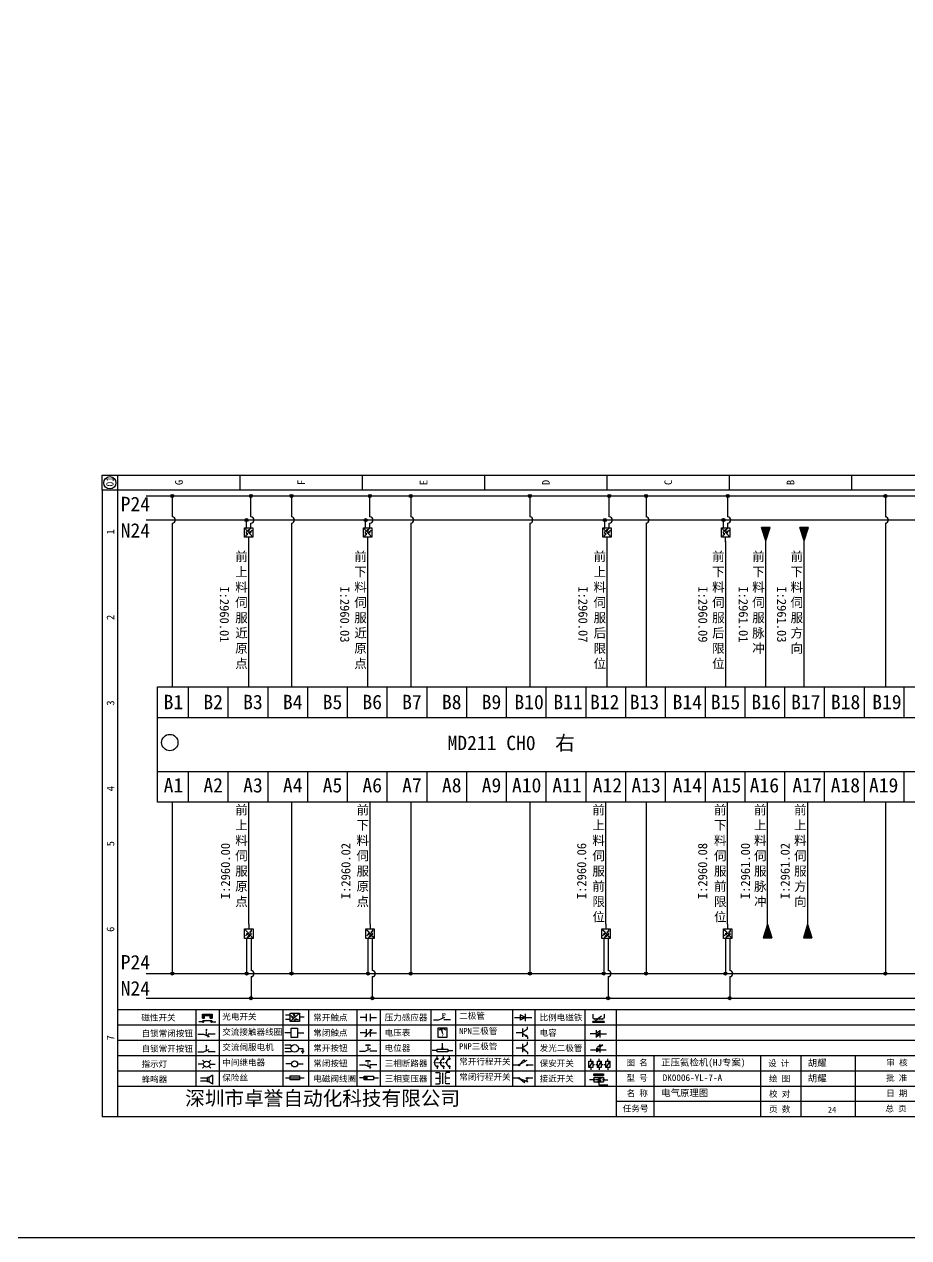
# Model space of a CAD drawing. Header units: millimetres. Extents: x -97 to 5214, y -62 to 3239.
# Drawn here: x 985.7 to 1274.9, y -62.3 to 334.6 of the extents above; entities that cross this region are included whole.
import ezdxf

# ---------------------------------------------------------------- set-up
doc = ezdxf.new("R2010")
doc.units = ezdxf.units.MM
doc.styles.get("Standard").update_dxf_attribs({"font": 'SimSun.ttf'})
doc.styles.add('汉字', font='NSimSun.ttf')

# ---------------------------------------------------------------- blocks, each defined once
blk = doc.blocks.new('磁性开关')
at = {"linetype": 'ByBlock'}
h = blk.add_hatch(dxfattribs=at)
h.set_pattern_fill('ANSI31', color=256, scale=0.1, style=0)
h.paths.add_polyline_path([(-1907.69, -775.29), (-1910.88, -775.29), (-1910.88, -776.69), (-1910.25, -776.69), (-1910.25, -775.79), (-1908.31, -775.79), (-1908.31, -776.69), (-1907.69, -776.69)])
for p, q in [((-1910.91, -777.81), (-1912.09, -777.81)), ((-1910.88, -776.69), (-1910.88, -775.29)), ((-1910.88, -775.29), (-1907.69, -775.29)), ((-1910.88, -776.69), (-1910.25, -776.69)), ((-1910.88, -777.39), (-1907.69, -777.39)), ((-1910.25, -776.69), (-1910.25, -775.79)), ((-1910.25, -775.79), (-1908.31, -775.79)), ((-1908.31, -776.69), (-1908.31, -775.79)), ((-1908.31, -776.69), (-1907.69, -776.69)), ((-1907.69, -775.29), (-1907.69, -776.69)), ((-1907.66, -777.81), (-1906.48, -777.81))]:
    blk.add_line(p, q, dxfattribs=at)
for centre in [(-1910.68, -777.81), (-1907.88, -777.81)]:
    blk.add_circle(centre, 0.225, dxfattribs=at)
blk = doc.blocks.new('*U75')
at = {"linetype": 'ByBlock'}
for p, q in [((-1909.23, -780.45), (-1909.23, -780.67)), ((-1909.23, -780.45), (-1908.92, -780.84)), ((-1909.23, -780.84), (-1909.23, -781.05)), ((-1909.23, -781.23), (-1909.23, -781.44)), ((-1909.23, -781.61), (-1909.23, -781.83)), ((-1909.23, -782), (-1909.23, -782.21)), ((-1911.92, -782.07), (-1910.06, -782.07)), ((-1910.06, -782.07), (-1908.18, -782.88)), ((-1909.23, -782.38), (-1909.23, -782.43)), ((-1908.52, -783.07), (-1908.52, -782.07)), ((-1906.25, -782.07), (-1908.52, -782.07))]:
    blk.add_line(p, q, dxfattribs=at)
blk = doc.blocks.new('*U76')
at = {"linetype": 'ByBlock'}
for p, q in [((-1911.92, -792.89), (-1910.06, -792.89)), ((-1910.06, -792.89), (-1908.18, -792.08)), ((-1908.88, -791.17), (-1909.23, -790.71)), ((-1909.23, -790.71), (-1909.23, -790.92)), ((-1909.23, -791.09), (-1909.23, -791.31)), ((-1909.23, -791.48), (-1909.23, -791.69)), ((-1909.23, -791.86), (-1909.23, -792.08)), ((-1909.23, -792.25), (-1909.23, -792.47)), ((-1906.25, -792.89), (-1908.52, -792.89))]:
    blk.add_line(p, q, dxfattribs=at)
blk = doc.blocks.new('蜂鸣器')
at = {"linetype": 'ByBlock'}
for p, q in [((-1908.8, -796.48), (-1911.01, -796.48)), ((-1908.8, -797.46), (-1911.01, -797.46)), ((-1908.25, -796.26), (-1908.8, -796.26)), ((-1908.8, -797.68), (-1908.8, -796.26)), ((-1908.25, -797.68), (-1908.8, -797.68)), ((-1907.17, -795.53), (-1908.25, -796.26)), ((-1908.25, -797.68), (-1908.25, -796.26)), ((-1907.17, -798.41), (-1908.25, -797.68)), ((-1907.17, -795.53), (-1907.17, -798.41))]:
    blk.add_line(p, q, dxfattribs=at)
blk = doc.blocks.new('指示灯')
at = {"linetype": 'ByBlock'}
for p, q in [((-1854.25, -776.92), (-1856.06, -776.92)), ((-1854.62, -775.59), (-1853.97, -776.23)), ((-1854.62, -778.25), (-1853.97, -777.61)), ((-1851.9, -775.59), (-1852.54, -776.23)), ((-1851.9, -778.25), (-1852.54, -777.61)), ((-1852.26, -776.92), (-1850.45, -776.92))]:
    blk.add_line(p, q, dxfattribs=at)
blk.add_circle((-1853.26, -776.92), 0.992, dxfattribs=at)
blk = doc.blocks.new('光电开关')
at = {"linetype": 'ByBlock'}
h = blk.add_hatch(dxfattribs=at)
h.set_pattern_fill('ANSI31', color=256, scale=0.01, style=0)
h.set_pattern_definition([(45, (0.172267, 0), (-0.0224506403, 0.0224506403), [])])
h.paths.add_polyline_path([(-1882.44, -776.34), (-1882.5, -775.91), (-1882.68, -776.07)])
h.paths.add_polyline_path([(-1882.44, -776.34), (-1882.68, -776.07), (-1882.86, -776.23)])
h.paths.add_polyline_path([(-1883.11, -776.45), (-1883.29, -776.61), (-1883.05, -776.88)])
h.paths.add_polyline_path([(-1883.29, -776.61), (-1883.47, -776.77), (-1883.05, -776.88)])
for p, q in [((-1884.01, -775.96), (-1885.56, -775.96)), ((-1884.01, -777.39), (-1885.56, -777.39)), ((-1880.91, -775.3), (-1884.01, -778.05)), ((-1883.75, -776.09), (-1883.05, -776.88)), ((-1883.11, -776.45), (-1883.47, -776.77)), ((-1883.05, -776.88), (-1883.47, -776.77)), ((-1883.14, -775.55), (-1882.44, -776.34)), ((-1883.05, -776.88), (-1883.11, -776.45)), ((-1882.5, -775.91), (-1882.86, -776.23)), ((-1882.44, -776.34), (-1882.86, -776.23)), ((-1882.78, -777.47), (-1882.23, -777.47)), ((-1882.44, -776.34), (-1882.5, -775.91)), ((-1882.23, -777.47), (-1882.23, -777.14)), ((-1882.23, -777.14), (-1881.78, -777.14)), ((-1881.78, -777.47), (-1881.78, -777.14)), ((-1881.23, -777.47), (-1881.78, -777.47)), ((-1879.37, -776.67), (-1880.91, -776.67))]:
    blk.add_line(p, q, dxfattribs=at)
blk.add_lwpolyline([(-1884.01, -775.3), (-1880.91, -775.3), (-1880.91, -778.05), (-1884.01, -778.05)], close=True, dxfattribs=at)
blk = doc.blocks.new('交流接触器线圈')
at = {"linetype": 'ByBlock'}
for p, q in [((-1880.82, -781.77), (-1882.87, -781.77)), ((-1878.72, -781.77), (-1876.67, -781.77))]:
    blk.add_line(p, q, dxfattribs=at)
blk.add_lwpolyline([(-1880.82, -780.28), (-1878.72, -780.28), (-1878.72, -783.26), (-1880.82, -783.26)], close=True, dxfattribs=at)
blk = doc.blocks.new('交流伺服电机')
at = {"linetype": 'ByBlock'}
for p, q in [((-1880.97, -785.75), (-1882.94, -785.75)), ((-1880.97, -785.75), (-1880.65, -786.03)), ((-1880.97, -786.85), (-1882.94, -786.85)), ((-1880.97, -787.94), (-1882.94, -787.94)), ((-1880.97, -787.94), (-1880.65, -787.67)), ((-1878.49, -786.85), (-1877.07, -786.85)), ((-1877.54, -787.72), (-1876.59, -787.72)), ((-1877.38, -788.01), (-1876.75, -788.01)), ((-1877.23, -788.29), (-1876.9, -788.29)), ((-1877.07, -786.85), (-1877.07, -787.72))]:
    blk.add_line(p, q, dxfattribs=at)
blk.add_circle((-1879.73, -786.85), 1.24, dxfattribs=at)
blk = doc.blocks.new('中间继电器')
at = {"linetype": 'ByBlock'}
for p, q in [((-1880.72, -791.92), (-1882.54, -791.92)), ((-1878.74, -791.92), (-1876.92, -791.92))]:
    blk.add_line(p, q, dxfattribs=at)
blk.add_circle((-1879.73, -791.92), 0.992, dxfattribs=at)
blk = doc.blocks.new('保险丝')
at = {"linetype": 'ByBlock'}
blk.add_line((-1882.72, -796.49), (-1876.55, -796.49), dxfattribs=at)
blk.add_lwpolyline([(-1881.2, -795.86), (-1878.06, -795.86), (-1878.06, -797.12), (-1881.2, -797.12)], close=True, dxfattribs=at)
blk = doc.blocks.new('常开按钮')
at = {"linetype": 'ByBlock'}
for p, q in [((-1909.9, -785.68), (-1908.56, -785.68)), ((-1909.9, -785.68), (-1909.9, -786.07)), ((-1909.23, -785.68), (-1909.23, -785.89)), ((-1908.56, -785.68), (-1908.56, -786.07)), ((-1911.92, -787.73), (-1910.06, -787.73)), ((-1910.06, -787.73), (-1908.18, -786.93)), ((-1909.23, -786.06), (-1909.23, -786.28)), ((-1909.23, -786.45), (-1909.23, -786.67)), ((-1909.23, -786.84), (-1909.23, -787.05)), ((-1909.23, -787.22), (-1909.23, -787.38)), ((-1906.25, -787.73), (-1908.52, -787.73))]:
    blk.add_line(p, q, dxfattribs=at)
blk = doc.blocks.new('常开触点')
at = {"linetype": 'ByBlock'}
for p, q in [((-1853.82, -781.77), (-1855.88, -781.77)), ((-1853.82, -782.99), (-1853.82, -780.56)), ((-1852.6, -782.99), (-1852.6, -780.56)), ((-1852.6, -781.77), (-1850.55, -781.77))]:
    blk.add_line(p, q, dxfattribs=at)
blk = doc.blocks.new('常闭触点')
at = {"linetype": 'ByBlock'}
for p, q in [((-1852.01, -785.66), (-1854.43, -788.1)), ((-1853.82, -787.99), (-1853.82, -785.56)), ((-1852.6, -787.99), (-1852.6, -785.56)), ((-1853.82, -786.77), (-1855.88, -786.77)), ((-1852.6, -786.77), (-1850.55, -786.77))]:
    blk.add_line(p, q, dxfattribs=at)
blk = doc.blocks.new('常闭按钮')
at = {"linetype": 'ByBlock'}
for p, q in [((-1856.13, -792.28), (-1854.28, -792.28)), ((-1854.28, -792.28), (-1852.4, -793.09)), ((-1854.11, -790.83), (-1852.77, -790.83)), ((-1854.11, -790.83), (-1854.11, -791.22)), ((-1853.44, -790.83), (-1853.44, -791.04)), ((-1853.44, -791.21), (-1853.44, -791.43)), ((-1853.44, -791.6), (-1853.44, -791.82)), ((-1853.44, -791.99), (-1853.44, -792.2)), ((-1853.44, -792.37), (-1853.44, -792.53)), ((-1852.77, -790.83), (-1852.77, -791.22)), ((-1850.47, -792.28), (-1852.73, -792.28)), ((-1852.73, -792.28), (-1852.73, -793.43))]:
    blk.add_line(p, q, dxfattribs=at)
blk = doc.blocks.new('电磁阀线圈')
at = {"linetype": 'ByBlock'}
for p, q in [((-1854.61, -796.54), (-1856.17, -796.54)), ((-1854.61, -795.92), (-1853.75, -797.16)), ((-1853.75, -795.92), (-1854.61, -797.16)), ((-1853.75, -795.92), (-1853.75, -797.16)), ((-1851.53, -796.54), (-1849.97, -796.54))]:
    blk.add_line(p, q, dxfattribs=at)
blk.add_lwpolyline([(-1854.61, -795.92), (-1851.53, -795.92), (-1851.53, -797.16), (-1854.61, -797.16)], close=True, dxfattribs=at)
blk = doc.blocks.new('电压表')
at = {"linetype": 'ByBlock'}
for p, q in [((-1814.84, -780.75), (-1814.91, -781.13)), ((-1814.6, -781.05), (-1814.91, -781.13)), ((-1814.84, -780.75), (-1814.46, -782.26)), ((-1814.84, -780.75), (-1814.6, -781.05))]:
    blk.add_line(p, q, dxfattribs=at)
blk.add_lwpolyline([(-1815.84, -780.34), (-1813.07, -780.34), (-1813.07, -783.49), (-1815.84, -783.49)], close=True, dxfattribs=at)
blk.add_arc((-1814.46, -782.26), 1.56, 46.8313, 133.1687, dxfattribs=at)
at = {"linetype": 'ByBlock', "insert": (-1814.7, -782.39), "char_height": 0.75, "width": 0.6768, "attachment_point": 1}
blk.add_mtext('V', dxfattribs=at)
blk = doc.blocks.new('电位器')
at = {"linetype": 'ByBlock'}
for p, q in [((-1814.45, -787.3), (-1814.45, -785.39)), ((-1816.21, -787.75), (-1817.79, -787.75)), ((-1814.45, -787.3), (-1814.62, -786.96)), ((-1814.62, -786.96), (-1814.27, -786.96)), ((-1814.45, -787.3), (-1814.27, -786.96)), ((-1812.68, -787.75), (-1811.1, -787.75))]:
    blk.add_line(p, q, dxfattribs=at)
blk.add_lwpolyline([(-1816.21, -787.3), (-1812.68, -787.3), (-1812.68, -788.2), (-1816.21, -788.2)], close=True, dxfattribs=at)
blk = doc.blocks.new('三相断路器')
at = {"linetype": 'ByBlock'}
for p, q in [((-1816.17, -790.33), (-1816.17, -789.7)), ((-1814.17, -790.33), (-1814.17, -789.7)), ((-1812.18, -790.33), (-1812.18, -789.7)), ((-1817.14, -791.74), (-1816.72, -791.74)), ((-1816.45, -791.74), (-1816.03, -791.74)), ((-1816.17, -793.19), (-1816.17, -793.83)), ((-1815.76, -791.74), (-1815.34, -791.74)), ((-1815.07, -791.74), (-1814.65, -791.74)), ((-1814.38, -791.74), (-1813.96, -791.74)), ((-1814.17, -793.19), (-1814.17, -793.83)), ((-1813.69, -791.74), (-1813.27, -791.74)), ((-1812.18, -793.19), (-1812.18, -793.83))]:
    blk.add_line(p, q, dxfattribs=at)
for centre in [(-1816.17, -790.55), (-1816.17, -792.98), (-1814.17, -790.55), (-1814.17, -792.98), (-1812.18, -790.55), (-1812.18, -792.98)]:
    blk.add_circle(centre, 0.219, dxfattribs=at)
for centre in [(-1815.81, -791.74), (-1813.82, -791.74), (-1811.83, -791.74)]:
    blk.add_arc(centre, 1.32, 115.5791, 244.4209, dxfattribs=at)
blk = doc.blocks.new('三相变压器')
at = {"linetype": 'ByBlock'}
for p, q in [((-1816.69, -795.03), (-1815.37, -795.03)), ((-1816.69, -796.87), (-1815.37, -796.87)), ((-1815.37, -795.03), (-1815.37, -795.24)), ((-1814.34, -798.7), (-1814.34, -795.04)), ((-1812, -795.03), (-1813.32, -795.03)), ((-1813.32, -795.03), (-1813.32, -795.24)), ((-1812, -796.87), (-1813.32, -796.87)), ((-1816.69, -798.71), (-1815.37, -798.71)), ((-1815.37, -798.71), (-1815.37, -798.5)), ((-1813.32, -798.71), (-1813.32, -798.5)), ((-1812, -798.71), (-1813.32, -798.71))]:
    blk.add_line(p, q, dxfattribs=at)
for centre, start, end in [((-1815.37, -795.51), 270, 90), ((-1815.37, -796.06), 270, 90), ((-1815.37, -796.6), 270, 90), ((-1815.37, -797.14), 270, 90), ((-1815.37, -797.68), 270, 90), ((-1813.32, -795.51), 90, 270), ((-1813.32, -796.06), 90, 270), ((-1813.32, -796.6), 90, 270), ((-1813.32, -797.14), 90, 270), ((-1813.32, -797.68), 90, 270), ((-1815.37, -798.23), 270, 90), ((-1813.32, -798.23), 90, 270)]:
    blk.add_arc(centre, 0.271, start, end, dxfattribs=at)
blk = doc.blocks.new('压力感应器')
at = {"linetype": 'ByBlock'}
for p, q in [((-1817.44, -777.73), (-1815.59, -777.73)), ((-1815.59, -777.73), (-1813.71, -776.93)), ((-1811.78, -777.73), (-1814.05, -777.73))]:
    blk.add_line(p, q, dxfattribs=at)
at = {"linetype": 'ByBlock', "insert": (-1814.65, -775.48), "char_height": 1.68, "width": 1.2242, "attachment_point": 1}
blk.add_mtext('{\\fNSimSun|b0|i0|c134|p49;P}', dxfattribs=at)
blk = doc.blocks.new('二极管')
at = {"linetype": 'ByBlock'}
for p, q in [((-1787.52, -776.77), (-1781.92, -776.77)), ((-1783.97, -776.77), (-1785.69, -775.9)), ((-1785.69, -775.9), (-1785.69, -777.65)), ((-1783.97, -776.77), (-1785.69, -777.65)), ((-1783.97, -777.99), (-1783.97, -775.56))]:
    blk.add_line(p, q, dxfattribs=at)
blk = doc.blocks.new('NPN三极管')
at = {"linetype": 'ByBlock'}
for p, q in [((-1785.73, -781.97), (-1787.81, -781.97)), ((-1785.73, -780.61), (-1785.73, -783.32)), ((-1785.73, -781.82), (-1784.15, -780.66)), ((-1784.15, -780.66), (-1784.15, -779.98)), ((-1785.73, -782.11), (-1784.15, -783.27)), ((-1784.41, -782.73), (-1784.74, -783.18)), ((-1784.15, -783.27), (-1784.74, -783.18)), ((-1784.15, -783.27), (-1784.41, -782.73)), ((-1784.15, -783.27), (-1784.15, -783.96))]:
    blk.add_line(p, q, dxfattribs=at)
blk = doc.blocks.new('PNP三极管')
at = {"linetype": 'ByBlock'}
for p, q in [((-1784.9, -785.38), (-1784.9, -788.09)), ((-1784.9, -786.59), (-1783.32, -785.43)), ((-1783.32, -785.43), (-1783.32, -784.75)), ((-1784.9, -786.74), (-1786.98, -786.74)), ((-1784.9, -786.88), (-1783.32, -788.04)), ((-1784.9, -786.88), (-1784.31, -786.97)), ((-1784.9, -786.88), (-1784.64, -787.42)), ((-1784.31, -786.97), (-1784.64, -787.42)), ((-1783.32, -788.04), (-1783.32, -788.73))]:
    blk.add_line(p, q, dxfattribs=at)
blk = doc.blocks.new('常开行程开关')
at = {"linetype": 'ByBlock'}
for p, q in [((-1786.29, -792.3), (-1788.01, -792.3)), ((-1785.89, -792.17), (-1784.52, -790.62)), ((-1785.89, -792.17), (-1783.43, -790.72)), ((-1784.52, -790.62), (-1784.19, -791.17)), ((-1781.48, -792.3), (-1783.21, -792.3))]:
    blk.add_line(p, q, dxfattribs=at)
for centre in [(-1786.07, -792.3), (-1783.42, -792.3)]:
    blk.add_circle(centre, 0.219, dxfattribs=at)
blk = doc.blocks.new('常闭行程开关')
at = {"linetype": 'ByBlock'}
for p, q in [((-1786.34, -796.62), (-1788.07, -796.62)), ((-1785.93, -796.72), (-1783.25, -797.7)), ((-1785.93, -796.72), (-1784.3, -798)), ((-1784.3, -798), (-1784.08, -797.4)), ((-1783.48, -796.84), (-1783.48, -797.85)), ((-1781.54, -796.62), (-1783.26, -796.62))]:
    blk.add_line(p, q, dxfattribs=at)
for centre in [(-1786.12, -796.62), (-1783.48, -796.62)]:
    blk.add_circle(centre, 0.219, dxfattribs=at)
blk = doc.blocks.new('电容')
at = {"linetype": 'ByBlock'}
for p, q in [((-1756.08, -781.77), (-1758.13, -781.77)), ((-1756.08, -782.99), (-1756.08, -780.56)), ((-1754.86, -780.79), (-1756.08, -781.55)), ((-1754.86, -781.44), (-1756.08, -782.2)), ((-1754.86, -781.99), (-1756.08, -782.75)), ((-1754.86, -782.99), (-1754.86, -780.56)), ((-1754.86, -781.77), (-1752.81, -781.77))]:
    blk.add_line(p, q, dxfattribs=at)
blk = doc.blocks.new('发光二极管')
at = {"linetype": 'ByBlock'}
for p, q in [((-1755.78, -785.92), (-1754.89, -785.14)), ((-1754.89, -785.14), (-1755.2, -785.22)), ((-1755.2, -785.22), (-1755.01, -785.43)), ((-1755.08, -785.92), (-1754.18, -785.14)), ((-1754.89, -785.14), (-1755.01, -785.43)), ((-1754.84, -787.63), (-1754.84, -785.92)), ((-1754.18, -785.14), (-1754.49, -785.22)), ((-1754.49, -785.22), (-1754.31, -785.43)), ((-1754.18, -785.14), (-1754.31, -785.43)), ((-1758.01, -786.77), (-1752.89, -786.77)), ((-1754.84, -786.77), (-1756.04, -786.16)), ((-1756.04, -786.16), (-1756.04, -787.39)), ((-1754.84, -786.77), (-1756.04, -787.39))]:
    blk.add_line(p, q, dxfattribs=at)
blk = doc.blocks.new('比例电磁阀')
at = {"linetype": 'ByBlock'}
for p, q in [((-1757.26, -775.38), (-1757.26, -776.71)), ((-1757.26, -776.71), (-1757.05, -776.71)), ((-1753.6, -777.73), (-1757.25, -777.73)), ((-1757.25, -778.13), (-1757.25, -777.73)), ((-1754.5, -775.98), (-1756.35, -777.44)), ((-1756.35, -777.44), (-1756.25, -777.25)), ((-1756.35, -777.44), (-1756.15, -777.38)), ((-1756.15, -777.38), (-1756.25, -777.25)), ((-1753.58, -776.71), (-1753.8, -776.71)), ((-1753.6, -777.73), (-1753.6, -778.13)), ((-1753.58, -775.38), (-1753.58, -776.71)), ((-1753.6, -778.13), (-1757.25, -778.13))]:
    blk.add_line(p, q, dxfattribs=at)
for centre in [(-1756.78, -776.71), (-1756.24, -776.71), (-1755.7, -776.71), (-1755.15, -776.71), (-1754.61, -776.71), (-1754.07, -776.71)]:
    blk.add_arc(centre, 0.271, 180, 0, dxfattribs=at)
blk = doc.blocks.new('保安开关')
at = {"linetype": 'ByBlock'}
for p, q in [((-1757.33, -790.79), (-1758.6, -792.81)), ((-1757.96, -790.79), (-1757.96, -789.97)), ((-1757.96, -792.81), (-1757.96, -793.62)), ((-1757.33, -791.8), (-1756.72, -791.8)), ((-1756.35, -791.8), (-1755.89, -791.8)), ((-1754.54, -790.79), (-1755.81, -792.81)), ((-1755.17, -790.79), (-1755.17, -789.97)), ((-1755.17, -792.81), (-1755.17, -793.62)), ((-1754.52, -791.8), (-1754.06, -791.8)), ((-1753.69, -791.8), (-1753.08, -791.8)), ((-1751.75, -790.79), (-1753.02, -792.81)), ((-1752.39, -790.79), (-1752.39, -789.97)), ((-1752.39, -792.81), (-1752.39, -793.62))]:
    blk.add_line(p, q, dxfattribs=at)
for points in [[(-1758.6, -790.79), (-1757.33, -790.79), (-1757.33, -792.81), (-1758.6, -792.81)], [(-1755.81, -790.79), (-1754.54, -790.79), (-1754.54, -792.81), (-1755.81, -792.81)], [(-1753.02, -790.79), (-1751.75, -790.79), (-1751.75, -792.81), (-1753.02, -792.81)]]:
    blk.add_lwpolyline(points, close=True, dxfattribs=at)
blk = doc.blocks.new('接近开关')
at = {"linetype": 'ByBlock'}
h = blk.add_hatch(dxfattribs=at)
h.set_pattern_fill('ANSI31', color=256, scale=0.01, style=0)
h.set_pattern_definition([(45, (-89.131516, -30.795668), (-0.0224506403, 0.0224506403), [])])
h.paths.add_polyline_path([(-1513.76, -1123.35), (-1513.76, -1122.85), (-1516.96, -1122.85), (-1516.96, -1123.35)])
for p, q in [((-1516.96, -1123.35), (-1516.96, -1122.85)), ((-1516.96, -1122.85), (-1513.76, -1122.85)), ((-1516.96, -1123.35), (-1513.76, -1123.35)), ((-1513.76, -1122.85), (-1513.76, -1123.35)), ((-1517.18, -1124.71), (-1518.36, -1124.71)), ((-1516.96, -1123.95), (-1513.76, -1123.95)), ((-1516.96, -1123.95), (-1516.96, -1125.47)), ((-1516.96, -1125.47), (-1513.76, -1125.47)), ((-1515.91, -1124.71), (-1516.45, -1124.71)), ((-1515.11, -1124.31), (-1515.91, -1124.71)), ((-1515.11, -1125.11), (-1515.91, -1124.71)), ((-1515.36, -1125.69), (-1515.36, -1126.36)), ((-1515.36, -1126.36), (-1512.36, -1126.36)), ((-1515.33, -1124.53), (-1515.17, -1124.53)), ((-1515.33, -1124.88), (-1515.17, -1124.88)), ((-1515.25, -1124.45), (-1515.25, -1124.61)), ((-1515.11, -1124.31), (-1515.11, -1125.11)), ((-1515.11, -1124.48), (-1514.58, -1124.48)), ((-1515.11, -1124.94), (-1514.58, -1124.94)), ((-1513.76, -1123.95), (-1513.76, -1125.47)), ((-1513.54, -1124.71), (-1512.36, -1124.71))]:
    blk.add_line(p, q, dxfattribs=at)
for centre in [(-1516.96, -1124.71), (-1515.36, -1125.47), (-1513.76, -1124.71)]:
    blk.add_circle(centre, 0.225, dxfattribs=at)

msp = doc.modelspace()

# ---------------------------------------------------------------- hatches: boundary and pattern name
at = {"lineweight": -2}
h = msp.add_hatch(color=0, dxfattribs=at)
edge = h.paths.add_edge_path()
edge.add_arc((1034.1, 180.35), 0.5, 0, 360)
h = msp.add_hatch(color=0, dxfattribs=at)
edge = h.paths.add_edge_path()
edge.add_arc((1059.812, 180.35), 0.5, 0, 360)
h = msp.add_hatch(color=0, dxfattribs=at)
edge = h.paths.add_edge_path()
edge.add_arc((1073.098, 180.35), 0.5, 0, 360)
h = msp.add_hatch(color=0, dxfattribs=at)
edge = h.paths.add_edge_path()
edge.add_arc((1098.738, 180.35), 0.5, 0, 360)
h = msp.add_hatch(color=0, dxfattribs=at)
edge = h.paths.add_edge_path()
edge.add_arc((1112.067, 180.35), 0.5, 0, 360)
h = msp.add_hatch(color=0, dxfattribs=at)
edge = h.paths.add_edge_path()
edge.add_arc((1151.035, 180.35), 0.5, 0, 360)
h = msp.add_hatch(color=0, dxfattribs=at)
edge = h.paths.add_edge_path()
edge.add_arc((1176.986, 180.35), 0.5, 0, 360)
h = msp.add_hatch(color=0, dxfattribs=at)
edge = h.paths.add_edge_path()
edge.add_arc((1189.061, 180.35), 0.5, 0, 360)
h = msp.add_hatch(color=0, dxfattribs=at)
edge = h.paths.add_edge_path()
edge.add_arc((1215.754, 180.35), 0.5, 0, 360)
h = msp.add_hatch(color=0, dxfattribs=at)
edge = h.paths.add_edge_path()
edge.add_arc((1267.3, 180.35), 0.5, 0, 360)
h = msp.add_hatch(color=0, dxfattribs=at)
edge = h.paths.add_edge_path()
edge.add_arc((1058.387, 172.461), 0.5, 0, 360)
h = msp.add_hatch(color=0, dxfattribs=at)
edge = h.paths.add_edge_path()
edge.add_arc((1097.313, 172.431), 0.5, 0, 360)
h = msp.add_hatch(color=0, dxfattribs=at)
edge = h.paths.add_edge_path()
edge.add_arc((1175.56, 172.465), 0.5, 0, 360)
h = msp.add_hatch(color=0, dxfattribs=at)
edge = h.paths.add_edge_path()
edge.add_arc((1214.329, 172.475), 0.5, 0, 360)
for points in [[(1228.193, 165.61), (1226.779, 170.024), (1229.608, 170.024)], [(1240.729, 165.61), (1239.315, 170.024), (1242.144, 170.024)], [(1228.792, 40.229), (1230.207, 35.814), (1227.377, 35.814)], [(1241.883, 40.233), (1243.298, 35.818), (1240.468, 35.818)]]:
    msp.add_hatch(color=256).paths.add_polyline_path(points)
h = msp.add_hatch(color=0, dxfattribs=at)
edge = h.paths.add_edge_path()
edge.add_arc((1034.1, 24.091), 0.5, 0, 360)
h = msp.add_hatch(color=0, dxfattribs=at)
edge = h.paths.add_edge_path()
edge.add_arc((1058.432, 24.091), 0.5, 0, 360)
h = msp.add_hatch(color=0, dxfattribs=at)
edge = h.paths.add_edge_path()
edge.add_arc((1073.098, 24.091), 0.5, 0, 360)
h = msp.add_hatch(color=0, dxfattribs=at)
edge = h.paths.add_edge_path()
edge.add_arc((1098.094, 24.091), 0.5, 0, 360)
h = msp.add_hatch(color=0, dxfattribs=at)
edge = h.paths.add_edge_path()
edge.add_arc((1112.067, 24.091), 0.5, 0, 360)
h = msp.add_hatch(color=0, dxfattribs=at)
edge = h.paths.add_edge_path()
edge.add_arc((1151.035, 24.091), 0.5, 0, 360)
h = msp.add_hatch(color=0, dxfattribs=at)
edge = h.paths.add_edge_path()
edge.add_arc((1175.213, 24.091), 0.5, 0, 360)
h = msp.add_hatch(color=0, dxfattribs=at)
edge = h.paths.add_edge_path()
edge.add_arc((1189.061, 24.091), 0.5, 0, 360)
h = msp.add_hatch(color=0, dxfattribs=at)
edge = h.paths.add_edge_path()
edge.add_arc((1214.986, 24.091), 0.5, 0, 360)
h = msp.add_hatch(color=0, dxfattribs=at)
edge = h.paths.add_edge_path()
edge.add_arc((1267.3, 24.091), 0.5, 0, 360)
h = msp.add_hatch(color=0, dxfattribs=at)
edge = h.paths.add_edge_path()
edge.add_arc((1059.858, 16.041), 0.5, 0, 360)
h = msp.add_hatch(color=0, dxfattribs=at)
edge = h.paths.add_edge_path()
edge.add_arc((1099.519, 16.041), 0.5, 0, 360)
h = msp.add_hatch(color=0, dxfattribs=at)
edge = h.paths.add_edge_path()
edge.add_arc((1176.638, 16.041), 0.5, 0, 360)
h = msp.add_hatch(color=0, dxfattribs=at)
edge = h.paths.add_edge_path()
edge.add_arc((1216.411, 16.041), 0.5, 0, 360)

# ---------------------------------------------------------------- linework, layer by layer
at = {"linetype": 'ByBlock'}
for p, q in [((1011.211, 187.197), (1308.211, 187.197)), ((1011.211, 182.197), (1011.211, 187.197)), ((1016.211, 187.197), (1016.211, -22.803)), ((1011.211, 182.197), (1011.211, -2.803)), ((1303.211, 12.197), (1016.211, 12.197)), ((1303.211, 7.197), (1016.211, 7.197)), ((1303.211, 2.197), (1016.211, 2.197)), ((1011.211, -2.803), (1011.211, -22.803)), ((1303.211, -2.803), (1016.211, -2.803)), ((1303.211, -7.803), (1016.211, -7.803)), ((1303.211, -12.803), (1016.211, -12.803)), ((1303.211, -17.803), (1179.234, -17.803)), ((1308.211, -22.803), (1011.211, -22.803))]:
    msp.add_line(p, q, dxfattribs=at)
at = {"color": 0, "lineweight": -2}
for p, q in [((1025.52, 180.35), (1292.273, 180.35)), ((1034.1, 180.35), (1034.1, 173.478)), ((1059.812, 173.478), (1059.812, 180.35)), ((1073.098, 180.35), (1073.098, 173.478)), ((1098.738, 173.478), (1098.738, 180.35)), ((1112.067, 180.35), (1112.067, 173.478)), ((1151.035, 180.35), (1151.035, 173.478)), ((1176.986, 173.478), (1176.986, 180.35)), ((1189.061, 180.35), (1189.061, 173.478)), ((1215.754, 173.478), (1215.754, 180.35)), ((1267.3, 180.35), (1267.3, 173.478)), ((1025.52, 172.478), (1292.273, 172.478)), ((1034.1, 171.478), (1034.1, 117.901)), ((1058.387, 171.452), (1058.387, 172.461)), ((1073.098, 171.478), (1073.098, 117.901)), ((1097.313, 171.452), (1097.313, 172.3)), ((1098.738, 171.452), (1098.738, 171.478)), ((1112.067, 171.478), (1112.067, 117.901)), ((1151.035, 171.478), (1151.035, 117.901)), ((1175.56, 171.452), (1175.56, 172.3)), ((1176.986, 171.452), (1176.986, 171.478)), ((1189.061, 171.478), (1189.061, 117.901)), ((1214.329, 171.452), (1214.329, 172.326)), ((1215.754, 171.452), (1215.754, 171.478)), ((1267.3, 171.478), (1267.3, 117.901)), ((1059.145, 118.132), (1059.145, 165.61)), ((1098.071, 118.132), (1098.071, 165.61)), ((1176.319, 118.132), (1176.319, 165.61)), ((1215.088, 118.132), (1215.088, 165.61)), ((1228.193, 118.132), (1228.193, 165.61)), ((1240.729, 118.132), (1240.729, 165.61)), ((1039.317, 117.901), (1039.317, 107.901)), ((1052.317, 117.901), (1052.317, 107.901)), ((1065.317, 117.901), (1065.317, 107.901)), ((1078.317, 117.901), (1078.317, 107.901)), ((1091.317, 117.901), (1091.317, 107.901)), ((1104.317, 117.901), (1104.317, 107.901)), ((1117.317, 117.901), (1117.317, 107.901)), ((1130.317, 117.901), (1130.317, 107.901)), ((1143.317, 117.901), (1143.317, 107.901)), ((1156.317, 117.901), (1156.317, 107.901)), ((1169.317, 117.901), (1169.317, 107.901)), ((1182.317, 117.901), (1182.317, 107.901)), ((1195.317, 117.901), (1195.317, 107.901)), ((1208.317, 117.901), (1208.317, 107.901)), ((1221.317, 117.901), (1221.317, 107.901)), ((1234.317, 117.901), (1234.317, 107.901)), ((1247.317, 117.901), (1247.317, 107.901)), ((1260.317, 117.901), (1260.317, 107.901)), ((1273.317, 117.901), (1273.317, 107.901)), ((1029.317, 107.901), (1295.339, 107.901)), ((1029.317, 90.197), (1295.339, 90.197)), ((1039.317, 90.197), (1039.317, 80.197)), ((1052.317, 90.197), (1052.317, 80.197)), ((1065.317, 90.197), (1065.317, 80.197)), ((1078.317, 90.197), (1078.317, 80.197)), ((1091.317, 90.197), (1091.317, 80.197)), ((1104.317, 90.197), (1104.317, 80.197)), ((1117.317, 90.197), (1117.317, 80.197)), ((1130.317, 90.197), (1130.317, 80.197)), ((1143.317, 90.197), (1143.317, 80.197)), ((1156.317, 90.197), (1156.317, 80.197)), ((1169.317, 90.197), (1169.317, 80.197)), ((1182.317, 90.197), (1182.317, 80.197)), ((1195.317, 90.197), (1195.317, 80.197)), ((1208.317, 90.197), (1208.317, 80.197)), ((1221.317, 90.197), (1221.317, 80.197)), ((1234.317, 90.197), (1234.317, 80.197)), ((1247.317, 90.197), (1247.317, 80.197)), ((1260.317, 90.197), (1260.317, 80.197)), ((1273.317, 90.197), (1273.317, 80.197)), ((1034.1, 80.094), (1034.1, 24.091)), ((1059.145, 40.229), (1059.145, 80.197)), ((1073.098, 80.094), (1073.098, 24.091)), ((1098.806, 40.229), (1098.806, 80.197)), ((1112.067, 80.094), (1112.067, 24.091)), ((1151.035, 80.094), (1151.035, 24.091)), ((1175.925, 40.229), (1175.925, 80.197)), ((1189.061, 80.094), (1189.061, 24.091)), ((1215.699, 40.229), (1215.699, 80.197)), ((1228.792, 40.229), (1228.792, 80.197)), ((1241.886, 40.229), (1241.886, 80.197)), ((1267.3, 80.094), (1267.3, 24.091)), ((1058.432, 34.039), (1058.432, 24.091)), ((1059.858, 34.039), (1059.858, 25.091)), ((1098.094, 34.039), (1098.094, 24.091)), ((1099.519, 34.039), (1099.519, 25.091)), ((1175.213, 34.039), (1175.213, 24.091)), ((1176.638, 34.039), (1176.638, 25.091)), ((1214.986, 34.039), (1214.986, 24.091)), ((1216.411, 34.039), (1216.411, 25.091)), ((1025.52, 24.091), (1292.273, 24.091)), ((1059.858, 23.091), (1059.858, 16.041)), ((1099.519, 23.091), (1099.519, 16.041)), ((1176.638, 23.091), (1176.638, 16.041)), ((1216.411, 23.091), (1216.411, 16.041)), ((1025.52, 16.041), (1292.273, 16.041)), ((1041.79, 12.197), (1041.79, -12.803)), ((1049.467, 12.197), (1049.467, -12.803)), ((1070.257, 12.197), (1070.257, -12.803)), ((1078.61, 12.197), (1078.61, -12.803)), ((1094.465, 12.197), (1094.465, -12.803)), ((1102.113, 12.197), (1102.113, -12.803)), ((1118.606, 12.197), (1118.606, -12.803)), ((1126.708, 12.197), (1126.708, -12.803)), ((1145.327, 12.197), (1145.327, -12.803)), ((1152.686, 12.197), (1152.686, -12.803)), ((1168.996, 12.197), (1168.996, -12.803)), ((1179.234, 12.197), (1179.234, -22.718)), ((1191.556, -2.803), (1191.556, -22.718)), ((1226.426, -2.803), (1226.426, -22.803)), ((1239.691, -2.803), (1239.691, -22.803)), ((1257.382, -2.803), (1257.382, -22.803))]:
    msp.add_line(p, q, dxfattribs=at)
for p, q in [((1228.193, 165.61), (1226.779, 170.024)), ((1229.608, 170.024), (1226.779, 170.024)), ((1228.193, 165.61), (1229.608, 170.024)), ((1240.729, 165.61), (1239.315, 170.024)), ((1242.144, 170.024), (1239.315, 170.024)), ((1240.729, 165.61), (1242.144, 170.024)), ((1228.792, 40.229), (1227.377, 35.814)), ((1228.792, 40.229), (1230.207, 35.814)), ((1241.883, 40.233), (1240.468, 35.818)), ((1241.883, 40.233), (1243.298, 35.818)), ((1227.377, 35.814), (1230.207, 35.814)), ((1240.468, 35.818), (1243.298, 35.818))]:
    msp.add_line(p, q)
for points in [[(-97.31, 1756.939), (2445.521, 1756.939), (2445.521, -62.322), (-97.31, -62.322)], [(1029.317, 117.901), (1295.339, 117.901), (1295.339, 80.197), (1029.317, 80.197)]]:
    msp.add_lwpolyline(points, close=True, dxfattribs=at)
at = {"linetype": 'ByBlock'}
for points in [[(1056.211, 187.197), (1056.211, 182.197)], [(1096.211, 187.197), (1096.211, 182.197)], [(1136.211, 187.197), (1136.211, 182.197)], [(1176.211, 187.197), (1176.211, 182.197)], [(1216.211, 187.197), (1216.211, 182.197)], [(1256.211, 187.197), (1256.211, 182.197)], [(1303.211, 182.197), (1011.211, 182.197)]]:
    msp.add_lwpolyline(points, dxfattribs=at)
msp.add_circle((1013.699, 184.67), 2, dxfattribs=at)
at = {"color": 0, "lineweight": -2}
for centre, radius in [((1034.1, 180.35), 0.5), ((1059.812, 180.35), 0.5), ((1073.098, 180.35), 0.5), ((1098.738, 180.35), 0.5), ((1112.067, 180.35), 0.5), ((1151.035, 180.35), 0.5), ((1176.986, 180.35), 0.5), ((1189.061, 180.35), 0.5), ((1215.754, 180.35), 0.5), ((1267.3, 180.35), 0.5), ((1058.387, 172.461), 0.5), ((1097.313, 172.431), 0.5), ((1175.56, 172.465), 0.5), ((1214.329, 172.475), 0.5), ((1033.307, 99.68), 2.672), ((1034.1, 24.091), 0.5), ((1058.432, 24.091), 0.5), ((1073.098, 24.091), 0.5), ((1098.094, 24.091), 0.5), ((1112.067, 24.091), 0.5), ((1151.035, 24.091), 0.5), ((1175.213, 24.091), 0.5), ((1189.061, 24.091), 0.5), ((1214.986, 24.091), 0.5), ((1267.3, 24.091), 0.5), ((1059.858, 16.041), 0.5), ((1099.519, 16.041), 0.5), ((1176.638, 16.041), 0.5), ((1216.411, 16.041), 0.5)]:
    msp.add_circle(centre, radius, dxfattribs=at)
for centre, start, end in [((1034.1, 172.478), 270, 90), ((1059.812, 172.461), 167.35415, 192.64585), ((1059.812, 172.478), 270, 90), ((1073.098, 172.478), 270, 90), ((1098.738, 172.478), 169.27583, 194.44322), ((1098.738, 172.478), 270, 90), ((1112.067, 172.478), 270, 90), ((1151.035, 172.478), 270, 90), ((1176.986, 172.478), 167.8512, 193.13419), ((1176.986, 172.478), 270, 90), ((1189.061, 172.478), 270, 90), ((1215.754, 172.478), 167.45682, 192.74814), ((1215.754, 172.478), 270, 90), ((1267.3, 172.478), 270, 90), ((1059.858, 24.091), 167.35415, 192.64585), ((1059.858, 24.091), 270, 90), ((1099.519, 24.091), 167.35415, 192.64585), ((1099.519, 24.091), 270, 90), ((1176.638, 24.091), 167.35415, 192.64585), ((1176.638, 24.091), 270, 90), ((1216.411, 24.091), 167.35415, 192.64585), ((1216.411, 24.091), 270, 90)]:
    msp.add_arc(centre, 1, start, end, dxfattribs=at)

# ---------------------------------------------------------------- block references
at = {"linetype": 'ByBlock'}
for p, rotation in [((1835.773, -1714.103), 270), ((1874.699, -1714.103), 270), ((1952.946, -1714.103), 270), ((1991.715, -1714.103), 270), ((282.472, 1919.594), 90), ((322.133, 1919.594), 90), ((399.252, 1919.594), 90), ((439.025, 1919.594), 90)]:
    msp.add_blockref('光电开关', p, dxfattribs=dict(at, rotation=rotation))
for name, p in [('磁性开关', (2954.853, 786.157)), ('光电开关', (2956.663, 786.466)), ('常开触点', (2951.478, 791.494)), ('压力感应器', (2936.917, 786.713)), ('二极管', (2933.579, 786.471)), ('比例电磁阀', (2928.923, 786.178)), ('*U75', (2954.399, 786.374)), ('交流接触器线圈', (2953.824, 786.466)), ('常闭触点', (2951.478, 791.494)), ('电压表', (2936.917, 786.713)), ('NPN三极管', (2934.405, 786.7)), ('电容', (2928.923, 786.178)), ('*U76', (2954.399, 791.374)), ('交流伺服电机', (2953.824, 786.466)), ('常开按钮', (3007.264, 786.494)), ('电位器', (2936.917, 786.713)), ('PNP三极管', (2933.579, 786.471)), ('发光二极管', (2928.923, 785.889)), ('三相断路器', (2936.917, 786.713)), ('保安开关', (2928.923, 786.178)), ('指示灯', (2898.614, 771.374)), ('中间继电器', (2953.824, 786.466)), ('常闭按钮', (2951.478, 786.494)), ('常开行程开关', (2933.579, 786.471)), ('蜂鸣器', (2954.399, 786.374)), ('保险丝', (2953.824, 786.466)), ('电磁阀线圈', (2951.478, 786.494)), ('三相变压器', (2936.917, 786.713)), ('常闭行程开关', (2933.579, 786.471)), ('接近开关', (2688.924, 1114.095))]:
    msp.add_blockref(name, p, dxfattribs=at)

# ---------------------------------------------------------------- texts
at = {"linetype": 'ByBlock', "attachment_point": 1, "rotation": 90}
for s, insert, char_height, width in [('{\\fKaiTi_GB2312|b0|i0|c134|p0;01}', (1012.5, 183.396), 2.4, 60.2542), ('{\\fKaiTi_GB2312|b0|i0|c134|p0;G}', (1035.04, 183.905), 2.5, 5), ('{\\fKaiTi_GB2312|b0|i0|c134|p0;F}', (1075.04, 183.905), 2.5, 5), ('{\\fKaiTi_GB2312|b0|i0|c134|p0;E}', (1115.04, 183.905), 2.5, 5), ('{\\fKaiTi_GB2312|b0|i0|c134|p0;D}', (1155.04, 183.905), 2.5, 5), ('{\\fKaiTi_GB2312|b0|i0|c134|p0;C}', (1195.04, 183.905), 2.5, 5), ('{\\fKaiTi_GB2312|b0|i0|c134|p0;B}', (1235.04, 183.905), 2.5, 5), ('{\\fKaiTi_GB2312|b0|i0|c134|p49;1}', (1012.639, 167.742), 2.5, 11.7517), ('{\\fKaiTi_GB2312|b0|i0|c134|p49;2}', (1012.639, 139.742), 2.5, 11.7517), ('{\\fKaiTi_GB2312|b0|i0|c134|p49;3}', (1012.639, 111.742), 2.5, 11.7517), ('{\\fKaiTi_GB2312|b0|i0|c134|p49;4}', (1012.639, 83.742), 2.5, 11.7517), ('{\\fKaiTi_GB2312|b0|i0|c134|p49;5}', (1012.639, 65.742), 2.5, 11.7517), ('{\\fKaiTi_GB2312|b0|i0|c134|p49;6}', (1012.639, 37.742), 2.5, 11.7517), ('{\\fKaiTi_GB2312|b0|i0|c134|p49;7}', (1012.639, 2.235), 2.5, 11.7517)]:
    msp.add_mtext(s, dxfattribs=dict(at, insert=insert, char_height=char_height, width=width))
at = {"color": 0, "lineweight": -2, "attachment_point": 1}
for s, insert, char_height, width in [('P24', (1017.242, 180.069), 4.7064, 14.27309), ('N24', (1017.242, 171.424), 4.7064, 14.27309), ('前上料伺服\\P近原点', (1054.703, 162.027), 3, 5.2767), ('前下料伺服\\P近原点', (1093.629, 162.027), 3, 5.2767), ('前上料伺服\\P后限位', (1171.877, 162.027), 3, 5.2767), ('前下料伺服\\P后限位', (1210.646, 162.027), 3, 5.2767), ('前下料伺服\\P脉冲', (1223.751, 162.027), 3, 5.2767), ('前下料伺服\\P方向', (1236.287, 162.027), 3, 5.2767), ('B1', (1031.29, 115.288), 4.7064, 7.20347), ('B2', (1044.29, 115.288), 4.7064, 7.20347), ('B3', (1057.29, 115.288), 4.7064, 7.20347), ('B4', (1070.29, 115.288), 4.7064, 7.20347), ('B5', (1083.29, 115.288), 4.7064, 7.20347), ('B6', (1096.29, 115.288), 4.7064, 7.20347), ('B7', (1109.29, 115.288), 4.7064, 7.20347), ('B8', (1122.29, 115.288), 4.7064, 7.20347), ('B9', (1135.29, 115.288), 4.7064, 7.20347), ('B10', (1145.99, 115.288), 4.7064, 7.20347), ('B11', (1158.734, 115.288), 4.7064, 7.20347), ('B12', (1170.712, 115.288), 4.7064, 7.20347), ('B13', (1183.712, 115.288), 4.7064, 7.20347), ('B14', (1197.734, 115.288), 4.7064, 7.20347), ('B15', (1210.223, 115.288), 4.7064, 7.20347), ('B16', (1223.479, 115.288), 4.7064, 7.20347), ('B17', (1236.479, 115.288), 4.7064, 7.20347), ('B18', (1249.479, 115.288), 4.7064, 7.20347), ('B19', (1262.99, 115.288), 4.7064, 7.20347), ('MD211 CH0  右  ', (1124.115, 101.904), 4.70644, 101.14575), ('A1', (1031.29, 88.051), 4.7064, 7.20347), ('A2', (1044.29, 88.051), 4.7064, 7.20347), ('A3', (1057.29, 88.051), 4.7064, 7.20347), ('A4', (1070.29, 88.051), 4.7064, 7.20347), ('A5', (1083.29, 88.051), 4.7064, 7.20347), ('A6', (1096.29, 88.051), 4.7064, 7.20347), ('A7', (1109.29, 88.051), 4.7064, 7.20347), ('A8', (1122.29, 88.051), 4.7064, 7.20347), ('A9', (1135.29, 88.051), 4.7064, 7.20347), ('A10', (1145.192, 88.051), 4.7064, 7.20347), ('A11', (1158.392, 88.051), 4.7064, 7.20347), ('A12', (1171.592, 88.051), 4.7064, 7.20347), ('A13', (1184.254, 88.051), 4.7064, 7.20347), ('A14', (1197.733, 88.051), 4.7064, 7.20347), ('A15', (1210.573, 88.051), 4.7064, 7.20347), ('A16', (1222.934, 88.051), 4.7064, 7.20347), ('A17', (1236.893, 88.051), 4.7064, 7.20347), ('A18', (1249.413, 88.051), 4.7064, 7.20347), ('A19', (1261.934, 88.051), 4.7064, 7.20347), ('前上料伺服原点', (1054.703, 79.152), 3, 5.2767), ('前下料伺服原点', (1094.364, 79.152), 3, 5.2767), ('前上料伺服前限位', (1171.483, 79.152), 3, 5.2767), ('前下料伺服前限位', (1211.256, 79.152), 3, 5.2767), ('前上料伺服脉冲', (1224.35, 79.152), 3, 5.2767), ('前上料伺服方向', (1237.444, 79.152), 3, 5.2767), ('P24', (1017.242, 30.16), 4.7064, 14.27309), ('N24', (1017.242, 21.627), 4.7064, 14.27309), ('深圳市卓誉自动化科技有限公司', (1038.344, -14.332), 4.70644, 96.11383)]:
    msp.add_mtext(s, dxfattribs=dict(at, insert=insert, char_height=char_height, width=width))
at = {"color": 0, "lineweight": -2, "char_height": 3, "width": 5.2767, "attachment_point": 1}
for s, insert, rotation in [('I:2960.01', (1052.665, 150.762), 270), ('I:2960.03', (1092.031, 150.762), 270), ('I:2960.07', (1169.939, 150.762), 270), ('I:2960.09', (1209.129, 150.762), 270), ('I:2961.01', (1222.369, 150.762), 270), ('I:2961.03', (1234.902, 150.762), 270), ('I:2960.00', (1049.997, 48.462), 90), ('I:2960.02', (1089.357, 48.462), 90), ('I:2960.06', (1166.458, 48.462), 90), ('I:2960.08', (1206.023, 48.462), 90), ('I:2961.00', (1220.023, 48.462), 90), ('I:2961.02', (1233.008, 48.462), 90)]:
    msp.add_mtext(s, dxfattribs=dict(at, insert=insert, rotation=rotation))
at = {"char_height": 2, "attachment_point": 1, "style": '汉字'}
for s, insert in [('{\\fKaiTi_GB2312|b0|i0|c134|p49;磁性开关}', (1023.985, 10.668)), ('{\\fKaiTi_GB2312|b0|i0|c134|p49;光电开关}', (1050.461, 11.006)), ('{\\fKaiTi_GB2312|b0|i0|c134|p49;常开触点}', (1080.215, 10.719)), ('{\\fKaiTi_GB2312|b0|i0|c134|p49;压力感应器}', (1103.574, 10.728)), ('{\\fKaiTi_GB2312|b0|i0|c134|p49;二极管}', (1127.941, 11.29)), ('{\\fKaiTi_GB2312|b0|i0|c134|p49;比例电磁铁}', (1154.229, 10.718)), ('{\\fKaiTi_GB2312|b0|i0|c134|p49;自锁常闭按钮}', (1024.067, 5.512)), ('{\\fKaiTi_GB2312|b0|i0|c134|p49;交流接触器线圈}', (1050.461, 6.006)), ('{\\fKaiTi_GB2312|b0|i0|c134|p49;常闭触点}', (1080.215, 5.719)), ('{\\fKaiTi_GB2312|b0|i0|c134|p49;电压表}', (1103.574, 5.728)), ('{\\fKaiTi_GB2312|b0|i0|c134|p49;NPN三极管}', (1127.941, 6.29)), ('{\\fKaiTi_GB2312|b0|i0|c134|p49;电容}', (1154.229, 5.718)), ('{\\fKaiTi_GB2312|b0|i0|c134|p49;自锁常开按钮}', (1024.067, 0.512)), ('{\\fKaiTi_GB2312|b0|i0|c134|p49;交流伺服电机}', (1050.461, 1.006)), ('{\\fKaiTi_GB2312|b0|i0|c134|p49;常开按钮}', (1080.215, 0.719)), ('{\\fKaiTi_GB2312|b0|i0|c134|p49;电位器}', (1103.574, 0.728)), ('{\\fKaiTi_GB2312|b0|i0|c134|p49;PNP三极管}', (1127.941, 1.29)), ('{\\fKaiTi_GB2312|b0|i0|c134|p49;发光二极管}', (1154.229, 0.718)), ('{\\fKaiTi_GB2312|b0|i0|c134|p49;中间继电器}', (1050.461, -3.994)), ('{\\fKaiTi_GB2312|b0|i0|c134|p49;常开行程开关}', (1127.941, -3.71)), ('{\\fKaiTi_GB2312|b0|i0|c134|p0;图 名}', (1182.629, -4.047)), ('{\\fKaiTi_GB2312|b0|i0|c134|p0;审 核}', (1267.596, -4.053)), ('{\\fKaiTi_GB2312|b0|i0|c134|p49;指示灯}', (1024.067, -4.488)), ('{\\fKaiTi_GB2312|b0|i0|c134|p49;常闭按钮}', (1080.215, -4.281)), ('{\\fKaiTi_GB2312|b0|i0|c134|p49;三相断路器}', (1103.574, -4.272)), ('{\\fKaiTi_GB2312|b0|i0|c134|p49;保安开关}', (1154.229, -4.282)), ('{\\fKaiTi_GB2312|b0|i0|c134|p0;设 计}', (1228.917, -4.263)), ('{\\fKaiTi_GB2312|b0|i0|c134|p49;蜂鸣器}', (1024.067, -9.488)), ('{\\fKaiTi_GB2312|b0|i0|c134|p49;保险丝}', (1050.461, -8.994)), ('{\\fKaiTi_GB2312|b0|i0|c134|p49;电磁阀线圈}', (1080.215, -9.281)), ('{\\fKaiTi_GB2312|b0|i0|c134|p49;三相变压器}', (1103.574, -9.272)), ('{\\fKaiTi_GB2312|b0|i0|c134|p49;常闭行程开关}', (1127.941, -8.71)), ('{\\fKaiTi_GB2312|b0|i0|c134|p49;接近开关}', (1154.229, -9.282)), ('{\\fKaiTi_GB2312|b0|i0|c134|p0;型 号}', (1182.629, -9.047)), ('{\\fKaiTi_GB2312|b0|i0|c134|p0;绘 图}', (1229.245, -9.263)), ('{\\fKaiTi_GB2312|b0|i0|c134|p0;批 准}', (1267.526, -9.053)), ('{\\fKaiTi_GB2312|b0|i0|c134|p0;名 称}', (1182.68, -14.047)), ('{\\fKaiTi_GB2312|b0|i0|c134|p0;校 对}', (1229.245, -14.263)), ('{\\fKaiTi_GB2312|b0|i0|c134|p0;日 期}', (1267.526, -14.053)), ('{\\fKaiTi_GB2312|b0|i0|c134|p0;任务号}', (1181.41, -19.053)), ('{\\fKaiTi_GB2312|b0|i0|c134|p0;页 数}', (1229.245, -19.263)), ('{\\fKaiTi_GB2312|b0|i0|c134|p0;总 页}', (1267.298, -19.053))]:
    msp.add_mtext(s, dxfattribs=dict(at, insert=insert))
at = {"char_height": 2.2, "width": 75.3177, "attachment_point": 1, "style": '汉字'}
for s, insert in [('正压氦检机(HJ专案)', (1193.982, -3.862)), ('{\\fKaiTi_GB2312|b0|i0|c134|p49;DK0006-YL-7-A}', (1194.46, -8.862))]:
    msp.add_mtext(s, dxfattribs=dict(at, insert=insert))
at = {"width": 75.3177, "attachment_point": 1}
for s, insert, char_height in [('胡耀', (1241.911, -4.049), 2.2), ('胡耀', (1241.911, -9.049), 2.2), ('{\\fKaiTi_GB2312|b0|i0|c134|p49;电气原理图}', (1193.977, -13.855), 2.2), ('{\\fKaiTi_GB2312|b0|i0|c134|p49;24}', (1248.475, -19.501), 1.92)]:
    msp.add_mtext(s, dxfattribs=dict(at, insert=insert, char_height=char_height))

doc.saveas('drawing.dxf')
